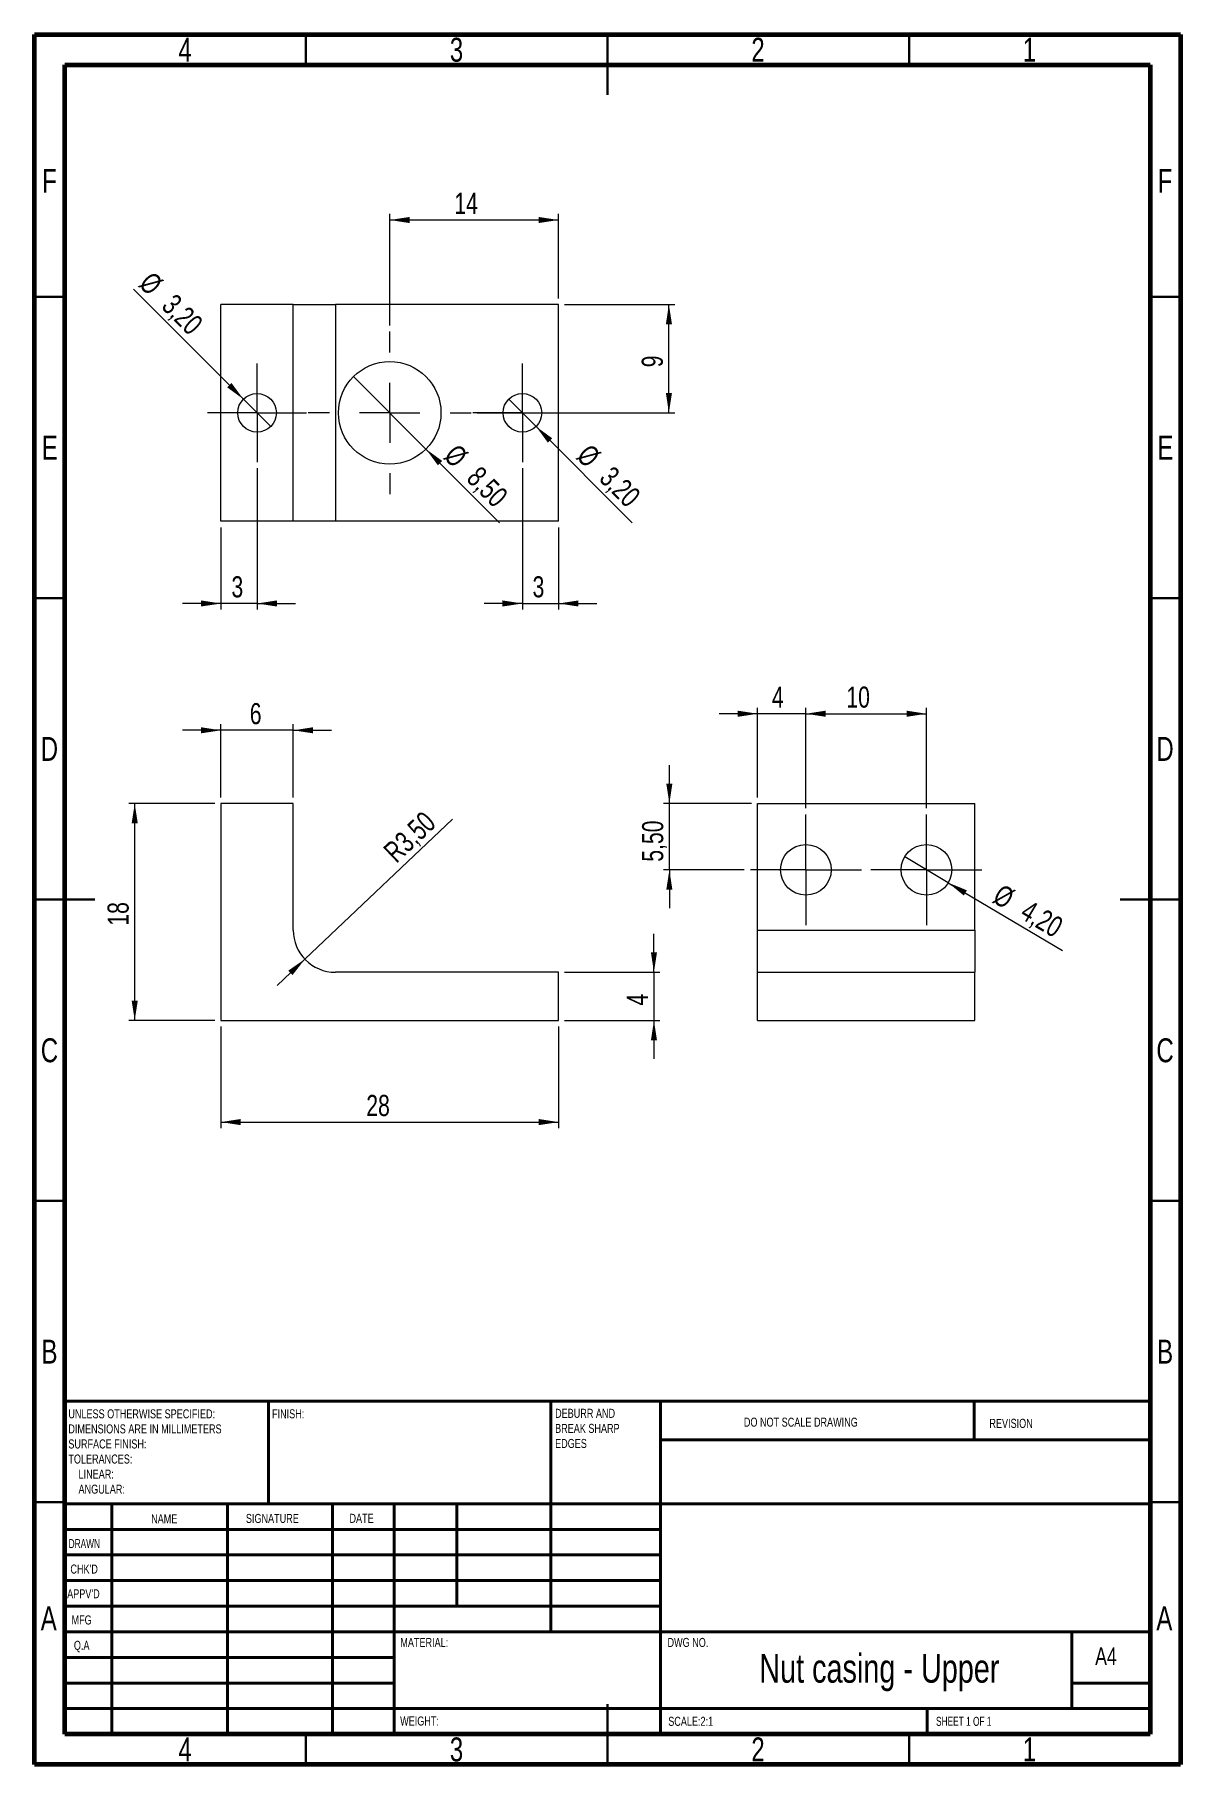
# Model space of a CAD drawing. Header units: millimetres. Extents: x 15 to 205, y 5 to 292.
import ezdxf

# ---------------------------------------------------------------- set-up
doc = ezdxf.new("R2010")
doc.units = ezdxf.units.MM
doc.styles.add('SLDTEXTSTYLE0', font='TXT', dxfattribs={"width": 0.75})
doc.styles.add('SLDTEXTSTYLE1', font='TXT', dxfattribs={"width": 0.686449})
doc.styles.add('SLDTEXTSTYLE2', font='TXT', dxfattribs={"width": 0.6875})
doc.dimstyles.new('SLDDIMSTYLE0', dxfattribs={"dimtxt": 3.5, "dimasz": 3.302, "dimexe": 0, "dimexo": 0.0625, "dimgap": 0.875, "dimtad": 1, "dimlfac": 0.5, "dimrnd": 1e-09, "dimzin": 12, "dimdsep": 46, "dimtxsty": 'SLDTEXTSTYLE0', "dimsah": 1, "dimcen": 0, "dimadec": 0, "dimazin": 3, "dimtfac": 1, "dimtofl": 0, "dimtmove": 1, "dimatfit": 3, "dimfxl": 1, "dimfrac": 2, "dimtolj": 1, "dimtzin": 12, "dimarcsym": 0})
doc.dimstyles.new('SLDDIMSTYLE1', dxfattribs={"dimtxt": 3.5, "dimasz": 3.302, "dimexe": 0, "dimexo": 0.0625, "dimgap": 0.875, "dimtad": 1, "dimlfac": 0.5, "dimrnd": 1e-09, "dimzin": 12, "dimdsep": 46, "dimtxsty": 'SLDTEXTSTYLE0', "dimsah": 1, "dimcen": 0.09, "dimadec": 0, "dimazin": 3, "dimtfac": 1, "dimtofl": 0, "dimtmove": 0, "dimatfit": 3, "dimfxl": 1, "dimfrac": 2, "dimtolj": 1, "dimtzin": 12, "dimarcsym": 0})
doc.dimstyles.new('SLDDIMSTYLE2', dxfattribs={"dimtxt": 3.5, "dimasz": 3.302, "dimexe": 0, "dimexo": 0.0625, "dimgap": 0.875, "dimtad": 1, "dimlfac": 0.5, "dimrnd": 1e-09, "dimzin": 12, "dimdsep": 46, "dimtxsty": 'SLDTEXTSTYLE0', "dimsah": 1, "dimcen": 0.09, "dimadec": 0, "dimazin": 3, "dimtfac": 1, "dimtmove": 0, "dimatfit": 0, "dimfxl": 1, "dimfrac": 2, "dimtolj": 1, "dimtzin": 12, "dimarcsym": 0})
doc.dimstyles.new('SLDDIMSTYLE3', dxfattribs={"dimtxt": 3.5, "dimasz": 3.302, "dimexe": 0, "dimexo": 0.0625, "dimgap": 0.875, "dimtad": 1, "dimlfac": 0.5, "dimrnd": 1e-09, "dimzin": 12, "dimdsep": 46, "dimtxsty": 'SLDTEXTSTYLE0', "dimblk1": 'NONE', "dimsah": 1, "dimcen": 0, "dimadec": 0, "dimazin": 3, "dimtfac": 1, "dimtmove": 0, "dimatfit": 3, "dimldrblk": 'NONE', "dimfxl": 1, "dimfrac": 2, "dimtolj": 1, "dimtzin": 12, "dimarcsym": 0})

# ---------------------------------------------------------------- blocks, each defined once
blk = doc.blocks.new('SW_NOTE_0')
at = {"color": 0, "linetype": 'Continuous', "lineweight": 0, "char_height": 1.5, "attachment_point": 1, "style": 'SLDTEXTSTYLE0'}
for s, insert in [('UNLESS OTHERWISE SPECIFIED:', (0, 1.93)), ('DIMENSIONS ARE IN MILLIMETERS', (0, -0.57)), ('TOLERANCES:', (0, -5.57)), ('SURFACE FINISH:', (0, -3.07)), ('LINEAR:', (1.69, -8.07)), ('ANGULAR:', (1.69, -10.57))]:
    blk.add_mtext(s, dxfattribs=dict(at, insert=insert))
blk = doc.blocks.new('SW_NOTE_1')
at = {"color": 0, "linetype": 'Continuous', "lineweight": 0, "char_height": 1.5, "attachment_point": 1, "style": 'SLDTEXTSTYLE0'}
for s, insert in [('DEBURR AND', (0, 1.93)), ('BREAK SHARP', (0, -0.57)), ('EDGES', (0, -3.07))]:
    blk.add_mtext(s, dxfattribs=dict(at, insert=insert))
blk = doc.blocks.new('_D')
at = {"color": 7, "linetype": 'Continuous', "lineweight": 0}
for q in [(84.3, 161.85), (55.21, 134.23)]:
    blk.add_line((59.81, 138.6), q, dxfattribs=at)
blk.add_solid([(59.81, 138.6), (57.07, 136.7), (57.77, 135.96)], dxfattribs=at)
at = {"color": 7, "linetype": 'Continuous', "lineweight": 0, "insert": (72.58, 156.93), "char_height": 3.5, "attachment_point": 1, "rotation": 43.5517, "style": 'SLDTEXTSTYLE0'}
blk.add_mtext('R3,50', dxfattribs=at)
blk = doc.blocks.new('_D_1')
at = {"color": 7, "linetype": 'Continuous', "lineweight": 0}
for p, q in [((44.89, 164.43), (30.6, 164.43)), ((31.6, 128.43), (31.6, 164.43)), ((44.89, 128.43), (30.6, 128.43))]:
    blk.add_line(p, q, dxfattribs=at)
for points in [[(31.6, 164.43), (31.09, 161.12), (32.11, 161.12)], [(31.6, 128.43), (32.11, 131.73), (31.09, 131.73)]]:
    blk.add_solid(points, dxfattribs=at)
at = {"color": 7, "linetype": 'Continuous', "lineweight": 0, "insert": (27.09, 144.16), "char_height": 3.5, "attachment_point": 1, "rotation": 90, "style": 'SLDTEXTSTYLE0'}
blk.add_mtext('18', dxfattribs=at)
blk = doc.blocks.new('_D_2')
at = {"color": 7, "linetype": 'Continuous', "lineweight": 0}
for p, q in [((45.89, 127.43), (45.89, 110.57)), ((101.89, 127.43), (101.89, 110.57)), ((45.89, 111.57), (101.89, 111.57))]:
    blk.add_line(p, q, dxfattribs=at)
for points in [[(45.89, 111.57), (49.19, 111.06), (49.19, 112.08)], [(101.89, 111.57), (98.58, 112.08), (98.58, 111.06)]]:
    blk.add_solid(points, dxfattribs=at)
at = {"color": 7, "linetype": 'Continuous', "lineweight": 0, "insert": (70, 116.08), "char_height": 3.5, "attachment_point": 1, "style": 'SLDTEXTSTYLE0'}
blk.add_mtext('28', dxfattribs=at)
blk = doc.blocks.new('_D_3')
at = {"color": 7, "linetype": 'Continuous', "lineweight": 0}
for p, q in [((117.7, 136.43), (117.7, 142.78)), ((102.89, 136.43), (118.7, 136.43)), ((117.7, 136.43), (117.7, 128.43)), ((102.89, 128.43), (118.7, 128.43)), ((117.7, 128.43), (117.7, 122.08))]:
    blk.add_line(p, q, dxfattribs=at)
for points in [[(117.7, 136.43), (118.21, 139.73), (117.2, 139.73)], [(117.7, 128.43), (117.2, 125.12), (118.21, 125.12)]]:
    blk.add_solid(points, dxfattribs=at)
at = {"color": 7, "linetype": 'Continuous', "lineweight": 0, "insert": (113.19, 130.9), "char_height": 3.5, "attachment_point": 1, "rotation": 90, "style": 'SLDTEXTSTYLE0'}
blk.add_mtext('4', dxfattribs=at)
blk = doc.blocks.new('_D_4')
at = {"color": 7, "linetype": 'Continuous', "lineweight": 0}
for p, q in [((45.89, 176.57), (39.54, 176.57)), ((45.89, 165.43), (45.89, 177.57)), ((57.89, 176.57), (45.89, 176.57)), ((57.89, 165.43), (57.89, 177.57)), ((57.89, 176.57), (64.24, 176.57))]:
    blk.add_line(p, q, dxfattribs=at)
for points in [[(45.89, 176.57), (42.58, 177.08), (42.58, 176.07)], [(57.89, 176.57), (61.19, 176.07), (61.19, 177.08)]]:
    blk.add_solid(points, dxfattribs=at)
at = {"color": 7, "linetype": 'Continuous', "lineweight": 0, "insert": (50.68, 181.09), "char_height": 3.5, "attachment_point": 1, "style": 'SLDTEXTSTYLE0'}
blk.add_mtext('6', dxfattribs=at)
blk = doc.blocks.new('_D_5')
at = {"color": 7, "linetype": 'Continuous', "lineweight": 0}
for p, q in [((73.89, 243.74), (73.89, 262.24)), ((73.89, 261.24), (101.89, 261.24)), ((101.89, 248.24), (101.89, 262.24))]:
    blk.add_line(p, q, dxfattribs=at)
for points in [[(73.89, 261.24), (77.19, 260.73), (77.19, 261.74)], [(101.89, 261.24), (98.58, 261.74), (98.58, 260.73)]]:
    blk.add_solid(points, dxfattribs=at)
at = {"color": 7, "linetype": 'Continuous', "lineweight": 0, "insert": (84.6, 265.75), "char_height": 3.5, "attachment_point": 1, "style": 'SLDTEXTSTYLE0'}
blk.add_mtext('14', dxfattribs=at)
blk = doc.blocks.new('_D_6')
at = {"color": 7, "linetype": 'Continuous', "lineweight": 0}
for p, q in [((102.89, 247.24), (121.18, 247.24)), ((120.18, 229.24), (120.18, 247.24)), ((88.39, 229.24), (121.18, 229.24))]:
    blk.add_line(p, q, dxfattribs=at)
for points in [[(120.18, 247.24), (119.68, 243.94), (120.69, 243.94)], [(120.18, 229.24), (120.69, 232.55), (119.68, 232.55)]]:
    blk.add_solid(points, dxfattribs=at)
at = {"color": 7, "linetype": 'Continuous', "lineweight": 0, "insert": (115.67, 236.8), "char_height": 3.5, "attachment_point": 1, "rotation": 90, "style": 'SLDTEXTSTYLE0'}
blk.add_mtext('9', dxfattribs=at)
blk = doc.blocks.new('_D_7')
at = {"color": 7, "linetype": 'Continuous', "lineweight": 0}
for p, q in [((95.89, 220.04), (95.89, 196.61)), ((101.89, 210.24), (101.89, 196.61)), ((95.89, 197.61), (89.54, 197.61)), ((95.89, 197.61), (101.89, 197.61)), ((101.89, 197.61), (108.24, 197.61))]:
    blk.add_line(p, q, dxfattribs=at)
for points in [[(95.89, 197.61), (92.58, 198.12), (92.58, 197.11)], [(101.89, 197.61), (105.19, 197.11), (105.19, 198.12)]]:
    blk.add_solid(points, dxfattribs=at)
at = {"color": 7, "linetype": 'Continuous', "lineweight": 0, "insert": (97.57, 202.13), "char_height": 3.5, "attachment_point": 1, "style": 'SLDTEXTSTYLE0'}
blk.add_mtext('3', dxfattribs=at)
blk = doc.blocks.new('_D_8')
at = {"color": 7, "linetype": 'Continuous', "lineweight": 0}
for p, q in [((51.89, 220.04), (51.89, 196.61)), ((45.89, 210.24), (45.89, 196.61)), ((45.89, 197.61), (39.54, 197.61)), ((51.89, 197.61), (45.89, 197.61)), ((51.89, 197.61), (58.24, 197.61))]:
    blk.add_line(p, q, dxfattribs=at)
for points in [[(45.89, 197.61), (42.58, 198.12), (42.58, 197.11)], [(51.89, 197.61), (55.19, 197.11), (55.19, 198.12)]]:
    blk.add_solid(points, dxfattribs=at)
at = {"color": 7, "linetype": 'Continuous', "lineweight": 0, "insert": (47.64, 202.13), "char_height": 3.5, "attachment_point": 1, "style": 'SLDTEXTSTYLE0'}
blk.add_mtext('3', dxfattribs=at)
blk = doc.blocks.new('_D_9')
at = {"color": 7, "linetype": 'Continuous', "lineweight": 0}
for q in [(31.39, 249.74), (54.15, 226.98)]:
    blk.add_line((49.62, 231.51), q, dxfattribs=at)
blk.add_solid([(49.62, 231.51), (47.65, 234.2), (46.93, 233.48)], dxfattribs=at)
at = {"color": 7, "linetype": 'Continuous', "lineweight": 0, "char_height": 3.5, "attachment_point": 1, "rotation": 315, "style": 'SLDTEXTSTYLE0'}
for s, insert in [('%%c', (34.57, 252.91)), ('3,20', (38.34, 249.22))]:
    blk.add_mtext(s, dxfattribs=dict(at, insert=insert))
blk = doc.blocks.new('_NONE')
blk = doc.blocks.new('_D_10')
at = {"color": 7, "linetype": 'Continuous', "lineweight": 0}
for q in [(67.88, 235.25), (92.11, 211.02)]:
    blk.add_line((79.9, 223.23), q, dxfattribs=at)
blk.add_solid([(79.9, 223.23), (81.87, 220.54), (82.59, 221.26)], dxfattribs=at)
at = {"color": 7, "linetype": 'Continuous', "lineweight": 0, "char_height": 3.5, "attachment_point": 1, "rotation": 315, "style": 'SLDTEXTSTYLE0'}
for s, insert in [('%%c', (85.14, 224.32)), ('8,50', (88.91, 220.63))]:
    blk.add_mtext(s, dxfattribs=dict(at, insert=insert))
blk = doc.blocks.new('_D_11')
at = {"color": 7, "linetype": 'Continuous', "lineweight": 0}
for q in [(93.62, 231.51), (114.11, 211.02)]:
    blk.add_line((98.15, 226.98), q, dxfattribs=at)
blk.add_solid([(98.15, 226.98), (100.12, 224.29), (100.84, 225.01)], dxfattribs=at)
at = {"color": 7, "linetype": 'Continuous', "lineweight": 0, "char_height": 3.5, "attachment_point": 1, "rotation": 315, "style": 'SLDTEXTSTYLE0'}
for s, insert in [('%%c', (107.14, 224.32)), ('3,20', (110.91, 220.63))]:
    blk.add_mtext(s, dxfattribs=dict(at, insert=insert))
blk = doc.blocks.new('SW_CENTERMARKSYMBOL_0')
at = {"color": 0, "linetype": 'Continuous', "lineweight": 0}
for p, q in [((0, 5), (0, 8.2)), ((0, 0), (0, 5)), ((-5, 0), (-8.2, 0)), ((0, 0), (-5, 0)), ((0, 0), (0, -5)), ((0, 0), (5, 0)), ((5, 0), (8.2, 0)), ((0, -5), (0, -8.2))]:
    blk.add_line(p, q, dxfattribs=at)
blk = doc.blocks.new('SW_CENTERMARKSYMBOL_1')
at = {"color": 0, "linetype": 'Continuous', "lineweight": 0}
for p, q in [((0, 5), (0, 8.2)), ((0, 0), (0, 5)), ((-5, 0), (-8.2, 0)), ((0, 0), (-5, 0)), ((0, 0), (0, -5)), ((0, 0), (5, 0)), ((5, 0), (8.2, 0)), ((0, -5), (0, -8.2))]:
    blk.add_line(p, q, dxfattribs=at)
blk = doc.blocks.new('SW_CENTERMARKSYMBOL_2')
at = {"color": 0, "linetype": 'Continuous', "lineweight": 0}
for p, q in [((0, 10), (0, 13.5)), ((0, 0), (0, 5)), ((-10, 0), (-13.5, 0)), ((0, 0), (-5, 0)), ((0, 0), (0, -5)), ((0, 0), (5, 0)), ((10, 0), (13.5, 0)), ((0, -10), (0, -13.5))]:
    blk.add_line(p, q, dxfattribs=at)
blk = doc.blocks.new('_D_12')
at = {"color": 7, "linetype": 'Continuous', "lineweight": 0}
for p, q in [((134.89, 179.32), (128.54, 179.32)), ((134.89, 165.43), (134.89, 180.32)), ((142.89, 179.32), (134.89, 179.32)), ((142.89, 163.63), (142.89, 180.32)), ((142.89, 179.32), (149.24, 179.32))]:
    blk.add_line(p, q, dxfattribs=at)
for points in [[(134.89, 179.32), (131.59, 179.83), (131.59, 178.81)], [(142.89, 179.32), (146.19, 178.81), (146.19, 179.83)]]:
    blk.add_solid(points, dxfattribs=at)
at = {"color": 7, "linetype": 'Continuous', "lineweight": 0, "insert": (137.26, 183.83), "char_height": 3.5, "attachment_point": 1, "style": 'SLDTEXTSTYLE0'}
blk.add_mtext('4', dxfattribs=at)
blk = doc.blocks.new('_D_13')
at = {"color": 7, "linetype": 'Continuous', "lineweight": 0}
for p, q in [((120.26, 164.43), (120.26, 170.78)), ((133.89, 164.43), (119.26, 164.43)), ((120.26, 153.43), (120.26, 164.43)), ((132.69, 153.43), (119.26, 153.43)), ((120.26, 153.43), (120.26, 147.08))]:
    blk.add_line(p, q, dxfattribs=at)
for points in [[(120.26, 164.43), (120.76, 167.73), (119.75, 167.73)], [(120.26, 153.43), (119.75, 150.12), (120.76, 150.12)]]:
    blk.add_solid(points, dxfattribs=at)
at = {"color": 7, "linetype": 'Continuous', "lineweight": 0, "insert": (115.74, 154.77), "char_height": 3.5, "attachment_point": 1, "rotation": 90, "style": 'SLDTEXTSTYLE0'}
blk.add_mtext('5,50', dxfattribs=at)
blk = doc.blocks.new('_D_14')
at = {"color": 7, "linetype": 'Continuous', "lineweight": 0}
for q in [(159.28, 155.57), (185.46, 140.03)]:
    blk.add_line((166.5, 151.28), q, dxfattribs=at)
blk.add_solid([(166.5, 151.28), (169.08, 149.16), (169.6, 150.03)], dxfattribs=at)
at = {"color": 7, "linetype": 'Continuous', "lineweight": 0, "char_height": 3.5, "attachment_point": 1, "rotation": 329.3027, "style": 'SLDTEXTSTYLE0'}
for s, insert in [('%%c', (175.43, 151.2)), ('4,20', (179.99, 148.55))]:
    blk.add_mtext(s, dxfattribs=dict(at, insert=insert))
blk = doc.blocks.new('_D_15')
at = {"color": 7, "linetype": 'Continuous', "lineweight": 0}
for p, q in [((142.89, 163.63), (142.89, 180.32)), ((142.89, 179.32), (162.89, 179.32)), ((162.89, 163.63), (162.89, 180.32))]:
    blk.add_line(p, q, dxfattribs=at)
for points in [[(142.89, 179.32), (146.19, 178.81), (146.19, 179.83)], [(162.89, 179.32), (159.59, 179.83), (159.59, 178.81)]]:
    blk.add_solid(points, dxfattribs=at)
at = {"color": 7, "linetype": 'Continuous', "lineweight": 0, "insert": (149.61, 183.83), "char_height": 3.5, "attachment_point": 1, "style": 'SLDTEXTSTYLE0'}
blk.add_mtext('10', dxfattribs=at)
blk = doc.blocks.new('SW_CENTERMARKSYMBOL_3')
at = {"color": 0, "linetype": 'Continuous', "lineweight": 0}
for p, q in [((0, 5), (0, 9.2)), ((0, 0), (0, 5)), ((-5, 0), (-9.2, 0)), ((0, 0), (-5, 0)), ((0, 0), (0, -5)), ((0, 0), (5, 0)), ((5, 0), (9.2, 0)), ((0, -5), (0, -9.2))]:
    blk.add_line(p, q, dxfattribs=at)
blk = doc.blocks.new('SW_CENTERMARKSYMBOL_4')
at = {"color": 0, "linetype": 'Continuous', "lineweight": 0}
for p, q in [((0, 5), (0, 9.2)), ((0, 0), (0, 5)), ((-5, 0), (-9.2, 0)), ((0, 0), (-5, 0)), ((0, 0), (0, -5)), ((0, 0), (5, 0)), ((5, 0), (9.2, 0)), ((0, -5), (0, -9.2))]:
    blk.add_line(p, q, dxfattribs=at)

msp = doc.modelspace()

# ---------------------------------------------------------------- linework, layer by layer
at = {"color": 7, "linetype": 'Continuous', "lineweight": 60}
for p, q in [((15, 5), (15, 292)), ((15, 292), (205, 292)), ((205, 292), (205, 5)), ((20, 10), (20, 287)), ((20, 287), (200, 287)), ((200, 287), (200, 10)), ((200, 10), (20, 10)), ((205, 5), (15, 5))]:
    msp.add_line(p, q, dxfattribs=at)
at = {"color": 7, "linetype": 'Continuous', "lineweight": 30}
for p, q in [((60, 287), (60, 292)), ((110, 292), (110, 282)), ((110, 287), (110, 292)), ((160, 287), (160, 292)), ((20, 248.5), (15, 248.5)), ((200, 248.5), (205, 248.5)), ((20, 198.5), (15, 198.5)), ((200, 198.5), (205, 198.5)), ((15, 148.5), (25, 148.5)), ((20, 148.5), (15, 148.5)), ((205, 148.5), (195, 148.5)), ((200, 148.5), (205, 148.5)), ((20, 98.5), (15, 98.5)), ((200, 98.5), (205, 98.5)), ((20, 48.5), (15, 48.5)), ((200, 48.5), (205, 48.5)), ((110, 5), (110, 15)), ((60, 10), (60, 5)), ((110, 10), (110, 5)), ((160, 10), (160, 5))]:
    msp.add_line(p, q, dxfattribs=at)
at = {"color": 7, "linetype": 'Continuous', "lineweight": 15}
for p, q in [((45.886, 211.244), (45.886, 247.244)), ((57.886, 247.244), (45.886, 247.244)), ((57.886, 211.244), (57.886, 247.244)), ((57.886, 247.244), (64.886, 247.244)), ((64.886, 247.244), (64.886, 211.244)), ((101.886, 247.244), (64.886, 247.244)), ((101.886, 211.244), (101.886, 247.244)), ((57.886, 211.244), (45.886, 211.244)), ((64.886, 211.244), (57.886, 211.244)), ((101.886, 211.244), (64.886, 211.244)), ((45.886, 164.426), (45.886, 128.426)), ((57.886, 164.426), (45.886, 164.426)), ((57.886, 143.426), (57.886, 164.426)), ((134.893, 164.426), (170.893, 164.426)), ((134.893, 143.426), (134.893, 164.426)), ((170.893, 143.426), (170.893, 164.426)), ((134.893, 143.426), (170.893, 143.426)), ((134.893, 136.426), (134.893, 143.426)), ((170.893, 143.426), (170.893, 136.426)), ((101.886, 136.426), (64.886, 136.426)), ((101.886, 128.426), (101.886, 136.426)), ((134.893, 128.426), (134.893, 136.426)), ((134.893, 136.426), (170.893, 136.426)), ((170.893, 128.426), (170.893, 136.426)), ((45.886, 128.426), (101.886, 128.426)), ((134.893, 128.426), (170.893, 128.426))]:
    msp.add_line(p, q, dxfattribs=at)
at = {"color": 7, "linetype": 'Continuous', "lineweight": 40}
for p, q in [((20, 65.25), (200, 65.25)), ((20, 65.25), (20, 10)), ((53.8, 48.25), (53.8, 65.25)), ((100.6, 65.25), (100.6, 27)), ((118.8, 65.25), (118.8, 10)), ((170.8, 58.875), (170.8, 65.25)), ((200, 58.875), (118.8, 58.875)), ((200, 48.25), (20, 48.25)), ((27.8, 48.25), (27.8, 10)), ((46.991, 48.25), (46.991, 10)), ((64.399, 48.25), (64.399, 10)), ((74.6, 10), (74.6, 48.25)), ((85, 31.25), (85, 48.25)), ((118.8, 44), (20, 44)), ((118.8, 39.75), (20, 39.75)), ((118.8, 35.5), (20, 35.5)), ((118.8, 31.25), (20, 31.25)), ((74.6, 27), (20, 27)), ((74.6, 27), (200, 27)), ((187, 14.25), (187, 27)), ((74.6, 22.75), (20, 22.75)), ((74.6, 18.5), (20, 18.5)), ((200, 18.5), (187, 18.5)), ((20, 14.25), (200, 14.25)), ((163, 10), (163, 14.25))]:
    msp.add_line(p, q, dxfattribs=at)
at = {"color": 7, "linetype": 'Continuous', "lineweight": 15}
for centre, radius in [((73.886, 229.244), 8.5), ((51.886, 229.244), 3.2), ((95.886, 229.244), 3.2), ((142.893, 153.426), 4.2), ((162.893, 153.426), 4.2)]:
    msp.add_circle(centre, radius, dxfattribs=at)
msp.add_arc((64.886, 143.426), 7, 180, 270, dxfattribs=at)

# ---------------------------------------------------------------- block references
at = {"color": 7, "linetype": 'Continuous', "lineweight": 0}
for name, p in [('SW_CENTERMARKSYMBOL_2', (73.886, 229.244)), ('SW_CENTERMARKSYMBOL_1', (51.886, 229.244)), ('SW_CENTERMARKSYMBOL_0', (95.886, 229.244)), ('SW_CENTERMARKSYMBOL_3', (142.893, 153.426)), ('SW_CENTERMARKSYMBOL_4', (162.893, 153.426)), ('SW_NOTE_0', (20.594, 61.987)), ('SW_NOTE_1', (101.309, 62.069))]:
    msp.add_blockref(name, p, dxfattribs=at)

# ---------------------------------------------------------------- texts
for s, insert, char_height, attachment_point, style in [('4', (39.96, 291.47), 3.969, 2, 'SLDTEXTSTYLE0'), ('3', (84.96, 291.47), 3.969, 2, 'SLDTEXTSTYLE0'), ('2', (134.96, 291.47), 3.969, 2, 'SLDTEXTSTYLE0'), ('1', (179.96, 291.47), 3.969, 2, 'SLDTEXTSTYLE0'), ('F', (17.458, 269.72), 3.969, 2, 'SLDTEXTSTYLE0'), ('F', (202.458, 269.72), 3.969, 2, 'SLDTEXTSTYLE0'), ('E', (17.508, 225.47), 3.969, 2, 'SLDTEXTSTYLE0'), ('E', (202.508, 225.47), 3.969, 2, 'SLDTEXTSTYLE0'), ('D', (17.453, 175.47), 3.969, 2, 'SLDTEXTSTYLE0'), ('D', (202.453, 175.47), 3.969, 2, 'SLDTEXTSTYLE0'), ('C', (17.459, 125.47), 3.969, 2, 'SLDTEXTSTYLE0'), ('C', (202.459, 125.47), 3.969, 2, 'SLDTEXTSTYLE0'), ('B', (17.471, 75.47), 3.969, 2, 'SLDTEXTSTYLE0'), ('B', (202.471, 75.47), 3.969, 2, 'SLDTEXTSTYLE0'), ('FINISH:', (54.371, 63.919), 1.5, 1, 'SLDTEXTSTYLE0'), ('DO NOT SCALE DRAWING', (132.615, 62.533), 1.5, 1, 'SLDTEXTSTYLE0'), ('REVISION', (173.328, 62.335), 1.5, 1, 'SLDTEXTSTYLE0'), ('NAME', (34.322, 46.501), 1.5, 1, 'SLDTEXTSTYLE0'), ('SIGNATURE', (50.034, 46.562), 1.5, 1, 'SLDTEXTSTYLE0'), ('DATE', (67.215, 46.576), 1.5, 1, 'SLDTEXTSTYLE0'), ('DRAWN', (20.643, 42.385), 1.5, 1, 'SLDTEXTSTYLE1'), ("CHK'D", (20.939, 38.162), 1.5, 1, 'SLDTEXTSTYLE0'), ("APPV'D", (20.402, 34.066), 1.5, 1, 'SLDTEXTSTYLE0'), ('A', (17.34, 31.22), 3.969, 2, 'SLDTEXTSTYLE0'), ('MFG', (21.124, 29.716), 1.5, 1, 'SLDTEXTSTYLE0'), ('A', (202.34, 31.22), 3.969, 2, 'SLDTEXTSTYLE0'), ('MATERIAL:', (75.646, 25.986), 1.5, 1, 'SLDTEXTSTYLE0'), ('DWG NO.', (119.953, 25.986), 1.5, 1, 'SLDTEXTSTYLE0'), ('Q.A', (21.509, 25.505), 1.5, 1, 'SLDTEXTSTYLE0'), ('Nut casing - Upper', (155.08, 23.324), 4.7625, 2, 'SLDTEXTSTYLE0'), ('A4', (190.871, 24.406), 2.9104, 1, 'SLDTEXTSTYLE0'), ('WEIGHT:', (75.618, 12.949), 1.4986, 1, 'SLDTEXTSTYLE0'), ('SCALE:2:1', (120.074, 12.9), 1.5, 1, 'SLDTEXTSTYLE0'), ('SHEET 1 OF 1', (164.478, 12.9), 1.5, 1, 'SLDTEXTSTYLE2'), ('4', (39.96, 9.47), 3.969, 2, 'SLDTEXTSTYLE0'), ('3', (84.96, 9.47), 3.969, 2, 'SLDTEXTSTYLE0'), ('2', (134.96, 9.47), 3.969, 2, 'SLDTEXTSTYLE0'), ('1', (179.96, 9.47), 3.969, 2, 'SLDTEXTSTYLE0')]:
    msp.add_mtext(s, dxfattribs=dict(at, insert=insert, char_height=char_height, attachment_point=attachment_point, style=style))

# ---------------------------------------------------------------- dimensions: what is measured, and where the dimension line sits
for base, p1, p2, dimstyle, picture, middle in [((101.886, 261.236), (73.886, 242.744), (101.886, 247.244), 'SLDDIMSTYLE1', '_D_5', (87.186, 261.236)), ((45.886, 197.614), (51.886, 221.044), (45.886, 211.244), 'SLDDIMSTYLE2', '_D_8', (48.933, 197.614)), ((101.886, 197.614), (95.886, 221.044), (101.886, 211.244), 'SLDDIMSTYLE2', '_D_7', (98.863, 197.614)), ((134.893, 179.32), (142.893, 162.626), (134.893, 164.426), 'SLDDIMSTYLE2', '_D_12', (138.556, 179.32)), ((162.893, 179.32), (142.893, 162.626), (162.893, 162.626), 'SLDDIMSTYLE2', '_D_15', (152.195, 179.32)), ((45.886, 176.575), (57.886, 164.426), (45.886, 164.426), 'SLDDIMSTYLE2', '_D_4', (51.974, 176.575)), ((101.886, 111.571), (45.886, 128.426), (101.886, 128.426), 'SLDDIMSTYLE1', '_D_2', (72.59, 111.571))]:
    dim = msp.add_linear_dim(base=base, p1=p1, p2=p2, dimstyle=dimstyle, dxfattribs=at)
    dim.commit()
    dim.dimension.update_dxf_attribs({"geometry": picture, "text_midpoint": middle, "dimtype": 160})
for p1, p2, picture, middle in [((54.149, 226.981), (49.624, 231.507), '_D_9', (36.334, 244.797)), ((67.876, 235.254), (79.897, 223.234), '_D_10', (87.186, 215.944)), ((93.624, 231.507), (98.149, 226.981), '_D_11', (109.186, 215.944)), ((159.281, 155.57), (166.504, 151.282), '_D_14', (179.473, 143.583))]:
    dim = msp.add_diameter_dim_2p(p1=p1, p2=p2, dimstyle='SLDDIMSTYLE3', dxfattribs=at)
    dim.commit()
    dim.dimension.update_dxf_attribs({"geometry": picture, "text_midpoint": middle, "dimtype": 163})
for base, p1, p2, dimstyle, picture, middle in [((120.185, 247.244), (87.386, 229.244), (101.886, 247.244), 'SLDDIMSTYLE1', '_D_6', (120.185, 238.098)), ((120.256, 164.426), (133.693, 153.426), (134.893, 164.426), 'SLDDIMSTYLE2', '_D_13', (120.256, 159.293)), ((31.599, 164.426), (45.886, 128.426), (45.886, 164.426), 'SLDDIMSTYLE1', '_D_1', (31.599, 146.741)), ((117.705, 128.426), (101.886, 136.426), (101.886, 128.426), 'SLDDIMSTYLE2', '_D_3', (117.705, 132.188))]:
    dim = msp.add_linear_dim(base=base, p1=p1, p2=p2, angle=90, dimstyle=dimstyle, dxfattribs=at)
    dim.commit()
    dim.dimension.update_dxf_attribs({"geometry": picture, "text_midpoint": middle, "dimtype": 160})
dim = msp.add_radius_dim(center=(64.886, 143.426), mpoint=(59.813, 138.603), dimstyle='SLDDIMSTYLE0', dxfattribs=at)
dim.commit()
dim.dimension.update_dxf_attribs({"geometry": '_D', "text_midpoint": (80.109, 157.898), "dimtype": 164})

doc.saveas('drawing.dxf')
